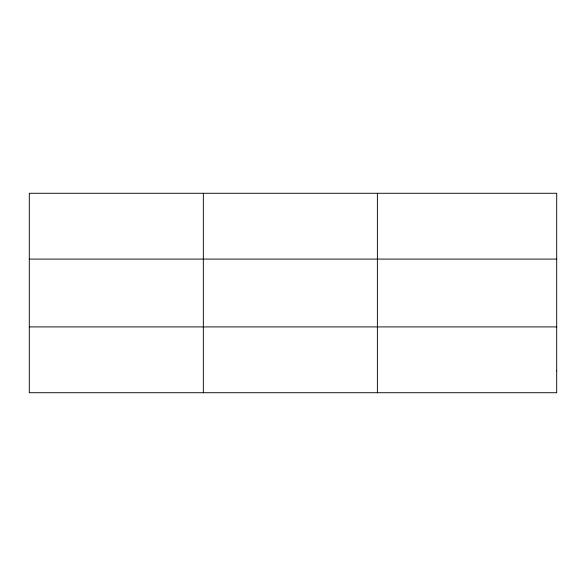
<?xml version="1.0" encoding="UTF-8"?>
<svg xmlns="http://www.w3.org/2000/svg" width="586" height="586" viewBox="0 0 586 586"><rect width="100%" height="100%" fill="white"/><g stroke="black" fill="none" stroke-linecap="round" stroke-linejoin="round"><path stroke-width="0.88" d="M203.342 193.277L203.342 392.723M377.384 193.277L377.384 392.723M29.3 259.093L556.7 259.093M29.3 326.907L556.7 326.907M556.7 370.784L556.7 392.723L29.3 392.723L29.3 193.277L556.7 193.277L556.7 370.784"/></g></svg>
